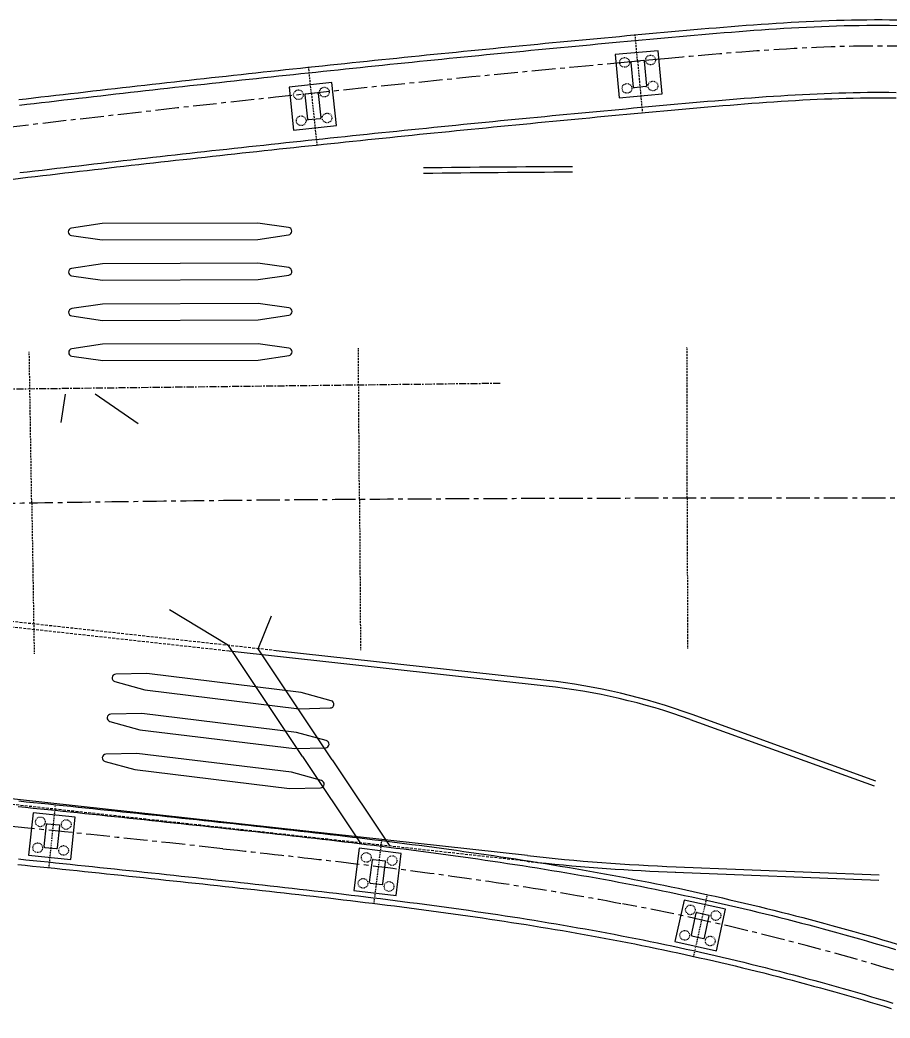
# Model space of a CAD drawing. Header units: millimetres. Extents: x 0 to 987207, y 0 to 5060561.
# Drawn here: x 495253.4 to 495370.2, y 2529151.8 to 2529285.7 of the extents above; entities that cross this region are included whole.
import ezdxf

# ---------------------------------------------------------------- set-up
doc = ezdxf.new("R2010")
doc.units = ezdxf.units.MM
doc.header["$LTSCALE"] = 0.1
doc.linetypes.add('CENTER', pattern=[50.8, 31.75, -6.35, 6.35, -6.35])
doc.linetypes.add('DASHED', pattern=[19.05, 12.7, -6.35])
for name, color, linetype in [('1', 1, 'CONTINUOUS'), ('TLJ', 180, 'CONTINUOUS'), ('YLJ', 210, 'CONTINUOUS'), ('zhix', 1, 'CENTER'), ('收费岛', 2, 'CONTINUOUS'), ('收费站边线', 180, 'CONTINUOUS'), ('构造物', 5, 'CONTINUOUS'), ('桥梁', 94, 'CONTINUOUS')]:
    doc.layers.add(name, color=color, linetype=linetype)

msp = doc.modelspace()

# ---------------------------------------------------------------- linework, layer by layer
at = {"layer": '1', "color": 4, "linetype": 'Continuous'}
for p, q in [((495335.4668, 2529280.0172), (495335.7686, 2529276.731)), ((495337.1505, 2529280.2723), (495335.5572, 2529280.1259)), ((495337.2592, 2529280.1818), (495337.5611, 2529276.8957)), ((495337.4706, 2529276.7869), (495335.8773, 2529276.6406)), ((495291.6828, 2529275.6797), (495292.0298, 2529272.398)), ((495293.3629, 2529275.9579), (495291.7718, 2529275.7896)), ((495293.4728, 2529275.8689), (495293.8198, 2529272.5872)), ((495293.7309, 2529272.4773), (495292.1398, 2529272.309)), ((495256.6839, 2529174.7832), (495256.9935, 2529177.7672)), ((495257.1033, 2529177.8563), (495258.6948, 2529177.6912)), ((495258.4743, 2529174.5974), (495258.7839, 2529177.5814)), ((495256.7731, 2529174.6734), (495258.3645, 2529174.5083)), ((495300.3789, 2529169.999), (495300.746, 2529172.9765)), ((495300.8575, 2529173.0635), (495302.4455, 2529172.8677)), ((495302.1653, 2529169.7788), (495302.5325, 2529172.7562)), ((495300.4659, 2529169.8876), (495302.0538, 2529169.6917)), ((495343.5713, 2529162.931), (495344.2223, 2529165.8596)), ((495344.3416, 2529165.9355), (495345.9035, 2529165.5883)), ((495345.3284, 2529162.5404), (495345.9794, 2529165.4689)), ((495343.6472, 2529162.8117), (495345.2091, 2529162.4645))]:
    msp.add_line(p, q, dxfattribs=at)
for points in [[(495339.667, 2529275.8338), (495339.1365, 2529281.6095), (495333.3608, 2529281.079), (495333.8913, 2529275.3033), (495339.667, 2529275.8338)], [(495295.9402, 2529271.5544), (495295.3303, 2529277.3223), (495289.5625, 2529276.7125), (495290.1723, 2529270.9446), (495295.9402, 2529271.5544)], [(495255.1932, 2529179.3112), (495254.605, 2529173.6416), (495260.2746, 2529173.0534), (495260.8628, 2529178.723), (495255.1932, 2529179.3112)], [(495298.9759, 2529174.555), (495298.2783, 2529168.8978), (495303.9354, 2529168.2003), (495304.633, 2529173.8574), (495298.9759, 2529174.555)], [(495342.6117, 2529167.6005), (495341.3748, 2529162.0364), (495346.939, 2529160.7994), (495348.1759, 2529166.3636), (495342.6117, 2529167.6005)]]:
    msp.add_lwpolyline(points, dxfattribs=at)
at = {"layer": '1', "color": 1, "linetype": 'DASHED', "ltscale": 0.01}
for centre in [(495334.6112, 2529280.039), (495338.0965, 2529280.3591), (495294.3076, 2529276.0578), (495334.9313, 2529276.5537), (495338.4166, 2529276.8738), (495290.827, 2529275.6898), (495291.195, 2529272.2092), (495294.6756, 2529272.5772), (495256.1738, 2529178.1036), (495259.6552, 2529177.7424), (495255.8127, 2529174.6222), (495259.294, 2529174.2611), (495299.933, 2529173.3286), (495303.4067, 2529172.9003), (495299.5046, 2529169.855), (495302.9783, 2529169.4266), (495343.4468, 2529166.288), (495346.8634, 2529165.5285), (495342.6873, 2529162.8714), (495346.1039, 2529162.1119)]:
    msp.add_circle(centre, 0.65, dxfattribs=at)
at = {"layer": '1', "color": 4, "linetype": 'Continuous'}
for centre, start, end in [((495335.5664, 2529280.0263), 95.247606, 185.247606), ((495337.1597, 2529280.1727), 5.247606, 95.247606), ((495335.8682, 2529276.7402), 185.247606, 275.247606), ((495337.4615, 2529276.8865), 275.247606, 5.247606), ((495291.7823, 2529275.6902), 96.035423, 186.035423), ((495293.3734, 2529275.8584), 6.035423, 96.035423), ((495293.7204, 2529272.5767), 276.035423, 6.035423), ((495292.1292, 2529272.4085), 186.035423, 276.035423), ((495257.093, 2529177.7569), 84.076692, 174.076692), ((495258.6844, 2529177.5917), 354.076692, 84.076692), ((495256.7834, 2529174.7729), 174.076692, 264.076692), ((495258.3748, 2529174.6078), 264.076692, 354.076692), ((495300.8453, 2529172.9643), 82.970373, 172.970373), ((495302.4332, 2529172.7684), 352.970373, 82.970373), ((495300.4781, 2529169.9868), 172.970373, 262.970373), ((495302.0661, 2529169.791), 262.970373, 352.970373), ((495344.3199, 2529165.8379), 77.466925, 167.466925), ((495345.8818, 2529165.4906), 347.466925, 77.466925), ((495343.6689, 2529162.9093), 167.466925, 257.466925), ((495345.2308, 2529162.5621), 257.466925, 347.466925)]:
    msp.add_arc(centre, 0.1, start, end, dxfattribs=at)
at = {"layer": 'TLJ', "flags": 128}
for points in [[(495371.2145, 2529285.7147), (495370.1919, 2529285.7273), (495369.17, 2529285.7335), (495368.1487, 2529285.7333), (495367.1282, 2529285.7271), (495366.1085, 2529285.7149), (495365.0895, 2529285.6971), (495364.0714, 2529285.6739), (495363.0541, 2529285.6454), (495362.0377, 2529285.6119), (495361.0221, 2529285.5737), (495360.0075, 2529285.5308), (495358.9938, 2529285.4836), (495357.981, 2529285.4322), (495356.9691, 2529285.3769), (495355.9581, 2529285.3178), (495354.9481, 2529285.2552), (495353.939, 2529285.1894), (495352.9308, 2529285.1204), (495351.9235, 2529285.0486), (495350.9172, 2529284.974), (495349.9117, 2529284.8971), (495348.9072, 2529284.8178), (495347.9035, 2529284.7365), (495346.9007, 2529284.6534), (495345.8987, 2529284.5687), (495344.8976, 2529284.4825), (495343.8973, 2529284.3951), (495342.8978, 2529284.3067), (495341.8991, 2529284.2175), (495340.9011, 2529284.1277), (495339.9039, 2529284.0375), (495338.9069, 2529283.947), (495337.91, 2529283.8562), (495336.913, 2529283.7651), (495335.9161, 2529283.6736), (495334.9192, 2529283.5819), (495333.9224, 2529283.4898), (495332.9256, 2529283.3974), (495331.9288, 2529283.3048), (495330.932, 2529283.2118), (495329.9353, 2529283.1184), (495328.9386, 2529283.0248), (495327.9419, 2529282.9309), (495326.9452, 2529282.8366), (495325.9486, 2529282.7421), (495324.952, 2529282.6472), (495323.9555, 2529282.552), (495322.9589, 2529282.4566), (495321.9624, 2529282.3608), (495320.966, 2529282.2646), (495319.9695, 2529282.1682), (495318.9731, 2529282.0715), (495317.9767, 2529281.9744), (495316.9804, 2529281.8771), (495315.9841, 2529281.7794), (495314.9878, 2529281.6814), (495313.9915, 2529281.5831), (495312.9953, 2529281.4845), (495311.9991, 2529281.3856), (495311.0029, 2529281.2864), (495310.0068, 2529281.1868), (495309.0107, 2529281.087), (495308.0146, 2529280.9868), (495307.0186, 2529280.8864), (495306.0226, 2529280.7856), (495305.0266, 2529280.6845), (495304.0307, 2529280.5831), (495303.0348, 2529280.4814), (495302.0389, 2529280.3793), (495301.043, 2529280.277), (495300.0472, 2529280.1743), (495299.0514, 2529280.0714), (495298.0557, 2529279.9681), (495297.06, 2529279.8645), (495296.0643, 2529279.7606), (495295.0686, 2529279.6564), (495294.073, 2529279.5519), (495293.0774, 2529279.4471), (495292.0818, 2529279.3419), (495291.0863, 2529279.2365), (495290.0908, 2529279.1307), (495289.0954, 2529279.0247), (495288.0999, 2529278.9183), (495287.1046, 2529278.8116), (495286.1092, 2529278.7046), (495285.1139, 2529278.5973), (495284.1186, 2529278.4896), (495283.1233, 2529278.3817), (495282.1281, 2529278.2734), (495281.1329, 2529278.1649), (495280.1377, 2529278.056), (495279.1426, 2529277.9468), (495278.1475, 2529277.8373), (495277.1525, 2529277.7275), (495276.1575, 2529277.6174), (495275.1625, 2529277.507), (495274.1675, 2529277.3962), (495273.1726, 2529277.2852), (495272.1777, 2529277.1738), (495271.1829, 2529277.0622), (495270.1881, 2529276.9502), (495269.1933, 2529276.8379), (495268.1986, 2529276.7253), (495267.2039, 2529276.6124), (495266.2092, 2529276.4992), (495265.2146, 2529276.3856), (495264.22, 2529276.2718), (495263.2254, 2529276.1576), (495262.2309, 2529276.0431), (495261.2364, 2529275.9284), (495260.2419, 2529275.8133), (495259.2475, 2529275.6979), (495258.2531, 2529275.5822), (495257.2588, 2529275.4661), (495256.2644, 2529275.3498), (495255.2702, 2529275.2332), (495254.2759, 2529275.1162), (495253.2817, 2529274.9989)], [(495371.0503, 2529275.216), (495370.0957, 2529275.2278), (495369.1397, 2529275.2335), (495368.1822, 2529275.2334), (495367.2233, 2529275.2275), (495366.263, 2529275.2161), (495365.3014, 2529275.1993), (495364.3384, 2529275.1773), (495363.3742, 2529275.1503), (495362.4086, 2529275.1185), (495361.4418, 2529275.082), (495360.4738, 2529275.0411), (495359.5045, 2529274.996), (495358.5339, 2529274.9468), (495357.5622, 2529274.8936), (495356.5892, 2529274.8368), (495355.615, 2529274.7764), (495354.6396, 2529274.7128), (495353.663, 2529274.646), (495352.6851, 2529274.5762), (495351.706, 2529274.5037), (495350.7257, 2529274.4287), (495349.7441, 2529274.3512), (495348.7613, 2529274.2716), (495347.7771, 2529274.1901), (495346.7917, 2529274.1067), (495345.805, 2529274.0218), (495344.817, 2529273.9355), (495343.8277, 2529273.848), (495342.837, 2529273.7595), (495341.8449, 2529273.6702), (495340.8516, 2529273.5804), (495339.8578, 2529273.4902), (495338.8641, 2529273.3997), (495337.8705, 2529273.3088), (495336.8768, 2529273.2177), (495335.8832, 2529273.1262), (495334.8896, 2529273.0345), (495333.8961, 2529272.9424), (495332.9025, 2529272.85), (495331.9091, 2529272.7573), (495330.9156, 2529272.6643), (495329.9221, 2529272.571), (495328.9287, 2529272.4774), (495327.9354, 2529272.3834), (495326.942, 2529272.2892), (495325.9487, 2529272.1946), (495324.9554, 2529272.0998), (495323.9621, 2529272.0046), (495322.9689, 2529271.9091), (495321.9757, 2529271.8133), (495320.9825, 2529271.7172), (495319.9894, 2529271.6208), (495318.9963, 2529271.524), (495318.0032, 2529271.427), (495317.0101, 2529271.3297), (495316.0171, 2529271.232), (495315.0241, 2529271.134), (495314.0311, 2529271.0357), (495313.0382, 2529270.9372), (495312.0453, 2529270.8383), (495311.0525, 2529270.739), (495310.0596, 2529270.6395), (495309.0668, 2529270.5397), (495308.074, 2529270.4395), (495307.0813, 2529270.3391), (495306.0886, 2529270.2383), (495305.0959, 2529270.1373), (495304.1033, 2529270.0359), (495303.1106, 2529269.9342), (495302.118, 2529269.8322), (495301.1255, 2529269.7299), (495300.133, 2529269.6272), (495299.1405, 2529269.5243), (495298.148, 2529269.4211), (495297.1556, 2529269.3175), (495296.1632, 2529269.2136), (495295.1709, 2529269.1095), (495294.1785, 2529269.005), (495293.1862, 2529268.9002), (495292.194, 2529268.7951), (495291.2017, 2529268.6897), (495290.2095, 2529268.5839), (495289.2174, 2529268.4779), (495288.2253, 2529268.3716), (495287.2332, 2529268.2649), (495286.2411, 2529268.1579), (495285.2491, 2529268.0507), (495284.2571, 2529267.9431), (495283.2651, 2529267.8352), (495282.2732, 2529267.727), (495281.2813, 2529267.6185), (495280.2894, 2529267.5096), (495279.2976, 2529267.4005), (495278.3058, 2529267.2911), (495277.3141, 2529267.1813), (495276.3223, 2529267.0712), (495275.3306, 2529266.9609), (495274.339, 2529266.8502), (495273.3474, 2529266.7392), (495272.3558, 2529266.6279), (495271.3642, 2529266.5163), (495270.3727, 2529266.4043), (495269.3812, 2529266.2921), (495268.3898, 2529266.1796), (495267.3984, 2529266.0667), (495266.407, 2529265.9535), (495265.4157, 2529265.8401), (495264.4244, 2529265.7263), (495263.4331, 2529265.6122), (495262.4419, 2529265.4978), (495261.4507, 2529265.3831), (495260.4595, 2529265.2681), (495259.4684, 2529265.1527), (495258.4773, 2529265.0371), (495257.4862, 2529264.9211), (495256.4952, 2529264.8049), (495255.5042, 2529264.6883), (495254.5133, 2529264.5714), (495253.5224, 2529264.4542), (495252.5315, 2529264.3367)], [(495253.2865, 2529180.9141), (495254.282, 2529180.8117), (495255.2774, 2529180.7091), (495256.2728, 2529180.6064), (495257.2682, 2529180.5034), (495258.2636, 2529180.4002), (495259.2589, 2529180.2968), (495260.2542, 2529180.1932), (495261.2495, 2529180.0894), (495262.2448, 2529179.9854), (495263.2401, 2529179.8813), (495264.2353, 2529179.7769), (495265.2305, 2529179.6723), (495266.2257, 2529179.5675), (495267.2209, 2529179.4626), (495268.2161, 2529179.3574), (495269.2112, 2529179.252), (495270.2063, 2529179.1464), (495271.2014, 2529179.0407), (495272.1965, 2529178.9347), (495273.1916, 2529178.8285), (495274.1866, 2529178.7221), (495275.1816, 2529178.6156), (495276.1766, 2529178.5088), (495277.1715, 2529178.4018), (495278.1665, 2529178.2947), (495279.1614, 2529178.1873), (495280.1563, 2529178.0797), (495281.1512, 2529177.972), (495282.1462, 2529177.864), (495283.1413, 2529177.7557), (495284.1365, 2529177.6472), (495285.1318, 2529177.5382), (495286.1273, 2529177.4289), (495287.1229, 2529177.3191), (495288.1186, 2529177.2088), (495289.1145, 2529177.0979), (495290.1104, 2529176.9864), (495291.1064, 2529176.8743), (495292.1025, 2529176.7615), (495293.0987, 2529176.6479), (495294.0949, 2529176.5336), (495295.0912, 2529176.4184), (495296.0876, 2529176.3023), (495297.0841, 2529176.1853), (495298.0806, 2529176.0673), (495299.0771, 2529175.9483), (495300.0737, 2529175.8282), (495301.0704, 2529175.7069), (495302.067, 2529175.5845), (495303.0637, 2529175.4609), (495304.0603, 2529175.336), (495305.057, 2529175.2098), (495306.0537, 2529175.0822), (495307.0503, 2529174.9532), (495308.0469, 2529174.8228), (495309.0435, 2529174.6908), (495310.0401, 2529174.5573), (495311.0366, 2529174.4222), (495312.0331, 2529174.2855), (495313.0295, 2529174.147), (495314.0258, 2529174.0068), (495315.022, 2529173.8648), (495316.0181, 2529173.721), (495317.0142, 2529173.5753), (495318.0101, 2529173.4276), (495319.0059, 2529173.278), (495320.0015, 2529173.1263), (495320.997, 2529172.9726), (495321.9923, 2529172.8168), (495322.9875, 2529172.6587), (495323.9825, 2529172.4985), (495324.9772, 2529172.336), (495325.9718, 2529172.1711), (495326.9661, 2529172.0039), (495327.9602, 2529171.8343), (495328.9541, 2529171.6623), (495329.9476, 2529171.4877), (495330.9409, 2529171.3106), (495331.9339, 2529171.1309), (495332.9266, 2529170.9486), (495333.919, 2529170.7636), (495334.911, 2529170.5758), (495335.9026, 2529170.3853), (495336.8936, 2529170.192), (495337.8841, 2529169.996), (495338.8741, 2529169.7972), (495339.8635, 2529169.5957), (495340.8523, 2529169.3914), (495341.8406, 2529169.1844), (495342.8283, 2529168.9746), (495343.8154, 2529168.7621), (495344.8019, 2529168.5468), (495345.7878, 2529168.3288), (495346.7731, 2529168.1081), (495347.7578, 2529167.8846), (495348.7419, 2529167.6584), (495349.7253, 2529167.4295), (495350.7081, 2529167.1978), (495351.6902, 2529166.9635), (495352.6717, 2529166.7263), (495353.6525, 2529166.4865), (495354.6327, 2529166.2439), (495355.6122, 2529165.9986), (495356.5909, 2529165.7506), (495357.569, 2529165.4999), (495358.5464, 2529165.2464), (495359.5231, 2529164.9903), (495360.4991, 2529164.7314), (495361.4744, 2529164.4698), (495362.4489, 2529164.2055), (495363.4227, 2529163.9385), (495364.3957, 2529163.6688), (495365.368, 2529163.3964), (495366.3395, 2529163.1213), (495367.3103, 2529162.8435), (495368.2802, 2529162.5631), (495369.2494, 2529162.2799), (495370.2178, 2529161.994), (495371.1855, 2529161.7054)], [(495253.156, 2529172.3827), (495254.1498, 2529172.2803), (495255.1435, 2529172.1778), (495256.1372, 2529172.075), (495257.1309, 2529171.9721), (495258.1245, 2529171.8689), (495259.1182, 2529171.7656), (495260.1118, 2529171.662), (495261.1054, 2529171.5582), (495262.099, 2529171.4543), (495263.0925, 2529171.3501), (495264.0861, 2529171.2458), (495265.0796, 2529171.1412), (495266.0731, 2529171.0365), (495267.0665, 2529170.9316), (495268.06, 2529170.8264), (495269.0534, 2529170.7211), (495270.0468, 2529170.6155), (495271.0402, 2529170.5098), (495272.0336, 2529170.4038), (495273.0269, 2529170.2977), (495274.0203, 2529170.1914), (495275.0136, 2529170.0848), (495276.0069, 2529169.9781), (495277.0001, 2529169.8712), (495277.9934, 2529169.764), (495278.9866, 2529169.6567), (495279.9798, 2529169.5492), (495280.9729, 2529169.4415), (495281.9657, 2529169.3335), (495282.9582, 2529169.2253), (495283.9505, 2529169.1168), (495284.9425, 2529169.008), (495285.9343, 2529168.8987), (495286.9257, 2529168.789), (495287.9168, 2529168.6788), (495288.9077, 2529168.568), (495289.8982, 2529168.4567), (495290.8884, 2529168.3447), (495291.8783, 2529168.2321), (495292.8679, 2529168.1187), (495293.8572, 2529168.0045), (495294.8461, 2529167.8895), (495295.8347, 2529167.7737), (495296.8229, 2529167.6569), (495297.8108, 2529167.5392), (495298.7983, 2529167.4205), (495299.7855, 2529167.3007), (495300.7723, 2529167.1798), (495301.7587, 2529167.0577), (495302.7447, 2529166.9345), (495303.7303, 2529166.81), (495304.7155, 2529166.6843), (495305.7003, 2529166.5572), (495306.6847, 2529166.4287), (495307.6687, 2529166.2988), (495308.6522, 2529166.1675), (495309.6353, 2529166.0346), (495310.6179, 2529165.9002), (495311.6001, 2529165.7641), (495312.5817, 2529165.6264), (495313.563, 2529165.4871), (495314.5437, 2529165.3459), (495315.5239, 2529165.203), (495316.5036, 2529165.0583), (495317.4828, 2529164.9116), (495318.4615, 2529164.7631), (495319.4396, 2529164.6126), (495320.4172, 2529164.46), (495321.3942, 2529164.3054), (495322.3706, 2529164.1487), (495323.3465, 2529163.9899), (495324.3217, 2529163.8289), (495325.2964, 2529163.6656), (495326.2704, 2529163.5001), (495327.2437, 2529163.3322), (495328.2165, 2529163.162), (495329.1885, 2529162.9893), (495330.1599, 2529162.8142), (495331.1305, 2529162.6366), (495332.1005, 2529162.4564), (495333.0697, 2529162.2737), (495334.0383, 2529162.0883), (495335.0063, 2529161.9002), (495335.9738, 2529161.7095), (495336.9407, 2529161.516), (495337.9071, 2529161.3199), (495338.873, 2529161.1211), (495339.8383, 2529160.9196), (495340.803, 2529160.7154), (495341.7672, 2529160.5086), (495342.7308, 2529160.299), (495343.6938, 2529160.0868), (495344.6562, 2529159.8719), (495345.618, 2529159.6544), (495346.5792, 2529159.4342), (495347.5398, 2529159.2113), (495348.4998, 2529158.9857), (495349.4591, 2529158.7575), (495350.4178, 2529158.5266), (495351.3759, 2529158.293), (495352.3333, 2529158.0568), (495353.29, 2529157.8179), (495354.2461, 2529157.5764), (495355.2015, 2529157.3322), (495356.1562, 2529157.0854), (495357.1103, 2529156.8359), (495358.0636, 2529156.5838), (495359.0162, 2529156.329), (495359.9681, 2529156.0716), (495360.9193, 2529155.8115), (495361.8698, 2529155.5488), (495362.8195, 2529155.2834), (495363.7685, 2529155.0154), (495364.7168, 2529154.7448), (495365.6643, 2529154.4715), (495366.611, 2529154.1957), (495367.557, 2529153.9171), (495368.5022, 2529153.636), (495369.4466, 2529153.3522), (495370.3902, 2529153.0658)]]:
    msp.add_lwpolyline(points, dxfattribs=at)
at = {"layer": 'YLJ', "color": 210, "flags": 128}
for points in [[(495371.2028, 2529284.9648), (495370.1851, 2529284.9774), (495369.1678, 2529284.9835), (495368.1511, 2529284.9833), (495367.135, 2529284.9771), (495366.1195, 2529284.965), (495365.1046, 2529284.9473), (495364.0905, 2529284.9241), (495363.077, 2529284.8958), (495362.0642, 2529284.8624), (495361.0521, 2529284.8243), (495360.0408, 2529284.7815), (495359.0303, 2529284.7345), (495358.0205, 2529284.6832), (495357.0115, 2529284.6281), (495356.0032, 2529284.5692), (495354.9957, 2529284.5068), (495353.989, 2529284.441), (495352.9831, 2529284.3722), (495351.9779, 2529284.3005), (495350.9735, 2529284.2262), (495349.9699, 2529284.1493), (495348.9669, 2529284.0702), (495347.9647, 2529283.989), (495346.9633, 2529283.906), (495345.9625, 2529283.8214), (495344.9624, 2529283.7353), (495343.963, 2529283.648), (495342.9642, 2529283.5597), (495341.9661, 2529283.4705), (495340.9685, 2529283.3808), (495339.9716, 2529283.2906), (495338.9748, 2529283.2001), (495337.9781, 2529283.1093), (495336.9814, 2529283.0182), (495335.9847, 2529282.9268), (495334.9881, 2529282.835), (495333.9915, 2529282.743), (495332.9949, 2529282.6507), (495331.9983, 2529282.558), (495331.0018, 2529282.465), (495330.0053, 2529282.3717), (495329.0088, 2529282.2781), (495328.0124, 2529282.1842), (495327.016, 2529282.09), (495326.0196, 2529281.9955), (495325.0232, 2529281.9006), (495324.0269, 2529281.8055), (495323.0306, 2529281.71), (495322.0343, 2529281.6142), (495321.0381, 2529281.5181), (495320.0419, 2529281.4217), (495319.0457, 2529281.325), (495318.0496, 2529281.228), (495317.0535, 2529281.1306), (495316.0574, 2529281.033), (495315.0613, 2529280.935), (495314.0653, 2529280.8368), (495313.0693, 2529280.7382), (495312.0733, 2529280.6393), (495311.0774, 2529280.5401), (495310.0815, 2529280.4406), (495309.0856, 2529280.3407), (495308.0898, 2529280.2406), (495307.094, 2529280.1402), (495306.0982, 2529280.0394), (495305.1025, 2529279.9383), (495304.1068, 2529279.837), (495303.1111, 2529279.7353), (495302.1154, 2529279.6333), (495301.1198, 2529279.5309), (495300.1242, 2529279.4283), (495299.1287, 2529279.3254), (495298.1332, 2529279.2221), (495297.1377, 2529279.1186), (495296.1422, 2529279.0147), (495295.1468, 2529278.9105), (495294.1514, 2529278.806), (495293.1561, 2529278.7012), (495292.1607, 2529278.5961), (495291.1654, 2529278.4907), (495290.1702, 2529278.3849), (495289.175, 2529278.2789), (495288.1798, 2529278.1725), (495287.1846, 2529278.0659), (495286.1895, 2529277.9589), (495285.1944, 2529277.8516), (495284.1993, 2529277.744), (495283.2043, 2529277.6361), (495282.2093, 2529277.5279), (495281.2144, 2529277.4193), (495280.2194, 2529277.3105), (495279.2245, 2529277.2013), (495278.2297, 2529277.0918), (495277.2349, 2529276.9821), (495276.2401, 2529276.872), (495275.2453, 2529276.7616), (495274.2506, 2529276.6509), (495273.2559, 2529276.5398), (495272.2613, 2529276.4285), (495271.2667, 2529276.3169), (495270.2721, 2529276.2049), (495269.2775, 2529276.0926), (495268.283, 2529275.9801), (495267.2886, 2529275.8672), (495266.2941, 2529275.754), (495265.2997, 2529275.6405), (495264.3054, 2529275.5266), (495263.311, 2529275.4125), (495262.3167, 2529275.2981), (495261.3225, 2529275.1833), (495260.3283, 2529275.0683), (495259.3341, 2529274.9529), (495258.3399, 2529274.8372), (495257.3458, 2529274.7212), (495256.3517, 2529274.6049), (495255.3577, 2529274.4883), (495254.3637, 2529274.3714), (495253.3697, 2529274.2541)], [(495371.062, 2529275.9659), (495370.1026, 2529275.9777), (495369.1418, 2529275.9835), (495368.1798, 2529275.9834), (495367.2165, 2529275.9775), (495366.252, 2529275.966), (495365.2862, 2529275.9491), (495364.3193, 2529275.927), (495363.3513, 2529275.8999), (495362.3821, 2529275.868), (495361.4118, 2529275.8314), (495360.4405, 2529275.7904), (495359.468, 2529275.7451), (495358.4944, 2529275.6957), (495357.5198, 2529275.6424), (495356.5441, 2529275.5854), (495355.5674, 2529275.5249), (495354.5896, 2529275.4611), (495353.6107, 2529275.3941), (495352.6307, 2529275.3242), (495351.6497, 2529275.2516), (495350.6675, 2529275.1764), (495349.6843, 2529275.0988), (495348.7, 2529275.0191), (495347.7145, 2529274.9375), (495346.728, 2529274.854), (495345.7402, 2529274.769), (495344.7513, 2529274.6826), (495343.7613, 2529274.595), (495342.77, 2529274.5065), (495341.7775, 2529274.4172), (495340.7839, 2529274.3273), (495339.7899, 2529274.2371), (495338.796, 2529274.1465), (495337.8021, 2529274.0557), (495336.8082, 2529273.9645), (495335.8144, 2529273.8731), (495334.8205, 2529273.7813), (495333.8268, 2529273.6892), (495332.833, 2529273.5968), (495331.8393, 2529273.5041), (495330.8456, 2529273.411), (495329.8519, 2529273.3177), (495328.8582, 2529273.224), (495327.8646, 2529273.1301), (495326.871, 2529273.0358), (495325.8775, 2529272.9412), (495324.884, 2529272.8464), (495323.8905, 2529272.7512), (495322.897, 2529272.6556), (495321.9036, 2529272.5598), (495320.9102, 2529272.4637), (495319.9168, 2529272.3673), (495318.9234, 2529272.2705), (495317.9301, 2529272.1734), (495316.9368, 2529272.0761), (495315.9436, 2529271.9784), (495314.9504, 2529271.8804), (495313.9572, 2529271.7821), (495312.964, 2529271.6835), (495311.9709, 2529271.5845), (495310.9778, 2529271.4853), (495309.9847, 2529271.3858), (495308.9917, 2529271.2859), (495307.9986, 2529271.1857), (495307.0057, 2529271.0853), (495306.0127, 2529270.9845), (495305.0198, 2529270.8834), (495304.0269, 2529270.782), (495303.0341, 2529270.6803), (495302.0413, 2529270.5782), (495301.0485, 2529270.4759), (495300.0557, 2529270.3732), (495299.063, 2529270.2703), (495298.0703, 2529270.167), (495297.0777, 2529270.0634), (495296.085, 2529269.9596), (495295.0924, 2529269.8554), (495294.0999, 2529269.7508), (495293.1073, 2529269.646), (495292.1149, 2529269.5409), (495291.1224, 2529269.4355), (495290.13, 2529269.3297), (495289.1376, 2529269.2236), (495288.1452, 2529269.1173), (495287.1529, 2529269.0106), (495286.1606, 2529268.9036), (495285.1683, 2529268.7963), (495284.1761, 2529268.6887), (495283.1839, 2529268.5808), (495282.1917, 2529268.4725), (495281.1996, 2529268.364), (495280.2075, 2529268.2552), (495279.2155, 2529268.146), (495278.2234, 2529268.0365), (495277.2314, 2529267.9267), (495276.2395, 2529267.8167), (495275.2476, 2529267.7062), (495274.2557, 2529267.5955), (495273.2638, 2529267.4845), (495272.272, 2529267.3732), (495271.2802, 2529267.2615), (495270.2885, 2529267.1496), (495269.2968, 2529267.0373), (495268.3051, 2529266.9248), (495267.3134, 2529266.8119), (495266.3218, 2529266.6987), (495265.3303, 2529266.5852), (495264.3387, 2529266.4714), (495263.3472, 2529266.3573), (495262.3558, 2529266.2428), (495261.3643, 2529266.1281), (495260.3729, 2529266.013), (495259.3816, 2529265.8977), (495258.3903, 2529265.782), (495257.399, 2529265.666), (495256.4077, 2529265.5498), (495255.4165, 2529265.4332), (495254.4253, 2529265.3162), (495253.4342, 2529265.199)], [(495253.2099, 2529180.168), (495254.2052, 2529180.0657), (495255.2004, 2529179.9631), (495256.1957, 2529179.8603), (495257.1909, 2529179.7574), (495258.1862, 2529179.6542), (495259.1814, 2529179.5508), (495260.1765, 2529179.4472), (495261.1717, 2529179.3435), (495262.1668, 2529179.2395), (495263.1619, 2529179.1354), (495264.157, 2529179.031), (495265.1521, 2529178.9264), (495266.1471, 2529178.8217), (495267.1422, 2529178.7167), (495268.1372, 2529178.6115), (495269.1322, 2529178.5062), (495270.1271, 2529178.4006), (495271.1221, 2529178.2949), (495272.117, 2529178.1889), (495273.1119, 2529178.0828), (495274.1068, 2529177.9764), (495275.1016, 2529177.8699), (495276.0965, 2529177.7631), (495277.0913, 2529177.6561), (495278.0861, 2529177.549), (495279.0809, 2529177.4416), (495280.0756, 2529177.3341), (495281.0704, 2529177.2264), (495282.0651, 2529177.1184), (495283.06, 2529177.0102), (495284.055, 2529176.9016), (495285.0501, 2529176.7927), (495286.0453, 2529176.6834), (495287.0405, 2529176.5736), (495288.0359, 2529176.4634), (495289.0313, 2529176.3525), (495290.0267, 2529176.2411), (495291.0222, 2529176.129), (495292.0178, 2529176.0163), (495293.0134, 2529175.9028), (495294.0091, 2529175.7885), (495295.0048, 2529175.6734), (495296.0005, 2529175.5574), (495296.9963, 2529175.4404), (495297.992, 2529175.3225), (495298.9878, 2529175.2036), (495299.9836, 2529175.0836), (495300.9794, 2529174.9625), (495301.9751, 2529174.8402), (495302.9709, 2529174.7166), (495303.9666, 2529174.5919), (495304.9623, 2529174.4658), (495305.9579, 2529174.3383), (495306.9535, 2529174.2095), (495307.9491, 2529174.0792), (495308.9445, 2529173.9474), (495309.9399, 2529173.814), (495310.9353, 2529173.6791), (495311.9305, 2529173.5425), (495312.9256, 2529173.4042), (495313.9206, 2529173.2642), (495314.9155, 2529173.1224), (495315.9103, 2529172.9788), (495316.9049, 2529172.8333), (495317.8994, 2529172.6859), (495318.8937, 2529172.5364), (495319.8878, 2529172.385), (495320.8818, 2529172.2315), (495321.8755, 2529172.0759), (495322.869, 2529171.9181), (495323.8624, 2529171.7581), (495324.8555, 2529171.5959), (495325.8483, 2529171.4314), (495326.8409, 2529171.2645), (495327.8332, 2529171.0952), (495328.8252, 2529170.9234), (495329.8169, 2529170.7492), (495330.8083, 2529170.5725), (495331.7994, 2529170.3931), (495332.7901, 2529170.2111), (495333.7805, 2529170.0265), (495334.7705, 2529169.8391), (495335.76, 2529169.649), (495336.749, 2529169.4561), (495337.7375, 2529169.2605), (495338.7254, 2529169.0621), (495339.7128, 2529168.861), (495340.6996, 2529168.6571), (495341.6858, 2529168.4505), (495342.6715, 2529168.2412), (495343.6565, 2529168.0291), (495344.641, 2529167.8143), (495345.6249, 2529167.5968), (495346.6082, 2529167.3765), (495347.5908, 2529167.1535), (495348.5728, 2529166.9277), (495349.5542, 2529166.6993), (495350.535, 2529166.4681), (495351.5151, 2529166.2342), (495352.4946, 2529165.9976), (495353.4734, 2529165.7582), (495354.4515, 2529165.5161), (495355.429, 2529165.2713), (495356.4057, 2529165.0238), (495357.3818, 2529164.7736), (495358.3572, 2529164.5207), (495359.3319, 2529164.2651), (495360.3058, 2529164.0067), (495361.2791, 2529163.7457), (495362.2516, 2529163.482), (495363.2233, 2529163.2155), (495364.1944, 2529162.9464), (495365.1646, 2529162.6745), (495366.1342, 2529162.4), (495367.1029, 2529162.1228), (495368.0709, 2529161.8429), (495369.0381, 2529161.5603), (495370.0045, 2529161.275), (495370.9701, 2529160.987)], [(495253.2328, 2529173.1288), (495254.2267, 2529173.0264), (495255.2206, 2529172.9238), (495256.2144, 2529172.821), (495257.2083, 2529172.7181), (495258.2021, 2529172.6149), (495259.1959, 2529172.5115), (495260.1896, 2529172.408), (495261.1834, 2529172.3042), (495262.1771, 2529172.2002), (495263.1708, 2529172.096), (495264.1645, 2529171.9917), (495265.1581, 2529171.8871), (495266.1518, 2529171.7824), (495267.1454, 2529171.6774), (495268.139, 2529171.5722), (495269.1326, 2529171.4669), (495270.1262, 2529171.3613), (495271.1197, 2529171.2556), (495272.1132, 2529171.1496), (495273.1067, 2529171.0434), (495274.1002, 2529170.9371), (495275.0936, 2529170.8305), (495276.0871, 2529170.7238), (495277.0805, 2529170.6168), (495278.0739, 2529170.5097), (495279.0672, 2529170.4024), (495280.0606, 2529170.2948), (495281.0538, 2529170.1871), (495282.0468, 2529170.0791), (495283.0396, 2529169.9709), (495284.0322, 2529169.8624), (495285.0245, 2529169.7535), (495286.0166, 2529169.6442), (495287.0084, 2529169.5344), (495287.9999, 2529169.4242), (495288.9912, 2529169.3134), (495289.9822, 2529169.202), (495290.973, 2529169.0899), (495291.9634, 2529168.9772), (495292.9536, 2529168.8638), (495293.9435, 2529168.7495), (495294.9331, 2529168.6345), (495295.9223, 2529168.5186), (495296.9113, 2529168.4017), (495297.9, 2529168.2839), (495298.8883, 2529168.165), (495299.8763, 2529168.0452), (495300.8639, 2529167.9242), (495301.8512, 2529167.802), (495302.8382, 2529167.6787), (495303.8248, 2529167.5541), (495304.811, 2529167.4282), (495305.7968, 2529167.301), (495306.7823, 2529167.1723), (495307.7674, 2529167.0423), (495308.752, 2529166.9108), (495309.7363, 2529166.7778), (495310.7202, 2529166.6432), (495311.7036, 2529166.507), (495312.6866, 2529166.3691), (495313.6691, 2529166.2295), (495314.6512, 2529166.0882), (495315.6328, 2529165.9451), (495316.614, 2529165.8001), (495317.5946, 2529165.6533), (495318.5748, 2529165.5045), (495319.5545, 2529165.3537), (495320.5336, 2529165.2009), (495321.5122, 2529165.0461), (495322.4903, 2529164.8891), (495323.4678, 2529164.73), (495324.4448, 2529164.5687), (495325.4212, 2529164.4052), (495326.3969, 2529164.2393), (495327.3721, 2529164.0711), (495328.3467, 2529163.9006), (495329.3206, 2529163.7276), (495330.2939, 2529163.5521), (495331.2665, 2529163.3742), (495332.2385, 2529163.1936), (495333.2097, 2529163.0105), (495334.1803, 2529162.8247), (495335.1503, 2529162.6363), (495336.1199, 2529162.4451), (495337.0889, 2529162.2513), (495338.0573, 2529162.0547), (495339.0252, 2529161.8555), (495339.9926, 2529161.6536), (495340.9593, 2529161.449), (495341.9256, 2529161.2417), (495342.8912, 2529161.0317), (495343.8562, 2529160.819), (495344.8207, 2529160.6037), (495345.7845, 2529160.3857), (495346.7478, 2529160.165), (495347.7104, 2529159.9416), (495348.6724, 2529159.7156), (495349.6337, 2529159.4869), (495350.5945, 2529159.2555), (495351.5545, 2529159.0214), (495352.514, 2529158.7847), (495353.4727, 2529158.5454), (495354.4308, 2529158.3033), (495355.3882, 2529158.0586), (495356.345, 2529157.8113), (495357.301, 2529157.5612), (495358.2564, 2529157.3086), (495359.211, 2529157.0533), (495360.1649, 2529156.7953), (495361.1181, 2529156.5347), (495362.0706, 2529156.2714), (495363.0224, 2529156.0055), (495363.9734, 2529155.7369), (495364.9236, 2529155.4657), (495365.8731, 2529155.1919), (495366.8218, 2529154.9154), (495367.7698, 2529154.6363), (495368.717, 2529154.3546), (495369.6634, 2529154.0702), (495370.609, 2529153.7832)]]:
    msp.add_lwpolyline(points, dxfattribs=at)
at = {"layer": 'zhix', "flags": 128}
for points in [[(495393.1884, 2529279.8843), (495392.2096, 2529280.0892), (495391.2287, 2529280.2835), (495390.2457, 2529280.4673), (495389.2608, 2529280.6407), (495388.2743, 2529280.804), (495387.2861, 2529280.9573), (495386.2965, 2529281.1008), (495385.3055, 2529281.2348), (495384.3133, 2529281.3593), (495383.3199, 2529281.4747), (495382.3256, 2529281.581), (495381.3304, 2529281.6785), (495380.3343, 2529281.7674), (495379.3376, 2529281.8479), (495378.3402, 2529281.9201), (495377.3423, 2529281.9843), (495376.3439, 2529282.0407), (495375.345, 2529282.0894), (495374.3459, 2529282.1307), (495373.3465, 2529282.1648), (495372.3469, 2529282.1918), (495371.3471, 2529282.212), (495370.3472, 2529282.2257), (495369.3472, 2529282.2328), (495368.3472, 2529282.2338), (495367.3472, 2529282.2288), (495366.3473, 2529282.218), (495365.3474, 2529282.2015), (495364.3476, 2529282.1797), (495363.348, 2529282.1527), (495362.3485, 2529282.1206), (495361.3492, 2529282.0839), (495360.35, 2529282.0425), (495359.3511, 2529281.9967), (495358.3523, 2529281.9468), (495357.3538, 2529281.893), (495356.3555, 2529281.8353), (495355.3573, 2529281.7741), (495354.3594, 2529281.7096), (495353.3617, 2529281.6419), (495352.3642, 2529281.5713), (495351.3669, 2529281.498), (495350.3698, 2529281.4221), (495349.3729, 2529281.3439), (495348.3761, 2529281.2635), (495347.3795, 2529281.1812), (495346.383, 2529281.0973), (495345.3867, 2529281.0118), (495344.3904, 2529280.925), (495343.3943, 2529280.8371), (495342.3983, 2529280.7482), (495341.4023, 2529280.6587), (495340.4928, 2529280.5765)], [(495132.8691, 2529216.4241), (495133.8672, 2529216.4862), (495134.8653, 2529216.5478), (495135.8634, 2529216.6089), (495136.8616, 2529216.6695), (495137.8598, 2529216.7296), (495138.858, 2529216.7892), (495139.8563, 2529216.8484), (495140.8545, 2529216.907), (495141.8528, 2529216.9652), (495142.8512, 2529217.0229), (495143.8495, 2529217.0801), (495144.8479, 2529217.1368), (495145.8463, 2529217.1931), (495146.8448, 2529217.2489), (495147.8433, 2529217.3042), (495148.8418, 2529217.359), (495149.8403, 2529217.4134), (495150.8388, 2529217.4673), (495151.8374, 2529217.5208), (495152.836, 2529217.5738), (495153.8346, 2529217.6263), (495154.8332, 2529217.6784), (495155.8319, 2529217.73), (495156.8306, 2529217.7812), (495157.8293, 2529217.8319), (495158.8281, 2529217.8821), (495159.8268, 2529217.9319), (495160.8256, 2529217.9813), (495161.8244, 2529218.0302), (495162.8232, 2529218.0787), (495163.8221, 2529218.1268), (495164.8209, 2529218.1744), (495165.8198, 2529218.2216), (495166.8187, 2529218.2683), (495167.8177, 2529218.3146), (495168.8166, 2529218.3605), (495169.8156, 2529218.4059), (495170.8146, 2529218.451), (495171.8136, 2529218.4956), (495172.8126, 2529218.5397), (495173.8116, 2529218.5835), (495174.8107, 2529218.6268), (495175.8098, 2529218.6698), (495176.8089, 2529218.7123), (495177.808, 2529218.7544), (495178.8071, 2529218.7961), (495179.8062, 2529218.8374), (495180.8054, 2529218.8782), (495181.8046, 2529218.9187), (495182.8038, 2529218.9588), (495183.803, 2529218.9985), (495184.8022, 2529219.0377), (495185.8015, 2529219.0766), (495186.8007, 2529219.1151), (495187.8, 2529219.1532), (495188.7993, 2529219.1909), (495189.7986, 2529219.2282), (495190.7979, 2529219.2651), (495191.7973, 2529219.3017), (495192.7966, 2529219.3379), (495193.796, 2529219.3736), (495194.7953, 2529219.4091), (495195.7947, 2529219.4441), (495196.7941, 2529219.4787), (495197.7935, 2529219.513), (495198.793, 2529219.547), (495199.7924, 2529219.5805), (495200.7918, 2529219.6137), (495201.7913, 2529219.6465), (495202.7908, 2529219.679), (495203.7903, 2529219.7111), (495204.7898, 2529219.7428), (495205.7893, 2529219.7742), (495206.7888, 2529219.8052), (495207.7883, 2529219.8359), (495208.7878, 2529219.8662), (495209.7874, 2529219.8962), (495210.787, 2529219.9258), (495211.7865, 2529219.9551), (495212.7861, 2529219.9841), (495213.7857, 2529220.0127), (495214.7853, 2529220.041), (495215.7849, 2529220.0689), (495216.7845, 2529220.0965), (495217.7842, 2529220.1238), (495218.7838, 2529220.1507), (495219.7834, 2529220.1773), (495220.7831, 2529220.2036), (495221.7828, 2529220.2296), (495222.7824, 2529220.2552), (495223.7821, 2529220.2805), (495224.7818, 2529220.3055), (495225.7815, 2529220.3302), (495226.7812, 2529220.3546), (495227.7809, 2529220.3787), (495228.7806, 2529220.4024), (495229.7803, 2529220.4259), (495230.7801, 2529220.449), (495231.7798, 2529220.4718), (495232.7796, 2529220.4944), (495233.7793, 2529220.5166), (495234.7791, 2529220.5385), (495235.7788, 2529220.5602), (495236.7786, 2529220.5815), (495237.7784, 2529220.6026), (495238.7782, 2529220.6233), (495239.778, 2529220.6438), (495240.7778, 2529220.664), (495241.7776, 2529220.6839), (495242.7774, 2529220.7035), (495243.7772, 2529220.7229), (495244.777, 2529220.7419), (495245.7768, 2529220.7607), (495246.7767, 2529220.7792), (495247.7765, 2529220.7975), (495248.7763, 2529220.8155), (495249.7762, 2529220.8332), (495250.776, 2529220.8506), (495251.7759, 2529220.8678), (495252.7757, 2529220.8847), (495253.7756, 2529220.9013), (495254.7755, 2529220.9177), (495255.7753, 2529220.9339), (495256.7752, 2529220.9498), (495257.7751, 2529220.9654), (495258.775, 2529220.9808), (495259.7748, 2529220.9959), (495260.7747, 2529221.0108), (495261.7746, 2529221.0254), (495262.7745, 2529221.0398), (495263.7744, 2529221.054), (495264.7743, 2529221.0679), (495265.7742, 2529221.0816), (495266.7741, 2529221.0951), (495267.7741, 2529221.1083), (495268.774, 2529221.1213), (495269.7739, 2529221.1341), (495270.7738, 2529221.1466), (495271.7737, 2529221.1589), (495272.7737, 2529221.171), (495273.7736, 2529221.1829), (495274.7735, 2529221.1945), (495275.7735, 2529221.206), (495276.7734, 2529221.2172), (495277.7733, 2529221.2282), (495278.7733, 2529221.239), (495279.7732, 2529221.2496), (495280.7732, 2529221.26), (495281.7731, 2529221.2702), (495282.7731, 2529221.2802), (495283.773, 2529221.29), (495284.773, 2529221.2996), (495285.7729, 2529221.3089), (495286.7729, 2529221.3181), (495287.7728, 2529221.3271), (495288.7728, 2529221.336), (495289.7728, 2529221.3446), (495290.7727, 2529221.353), (495291.7727, 2529221.3613), (495292.7727, 2529221.3693), (495293.7726, 2529221.3772), (495294.7726, 2529221.385), (495295.7726, 2529221.3925), (495296.7725, 2529221.3999), (495297.7725, 2529221.4071), (495298.7725, 2529221.4141), (495299.7725, 2529221.4209), (495300.7725, 2529221.4276), (495301.7724, 2529221.4342), (495302.7724, 2529221.4405), (495303.7724, 2529221.4467), (495304.7724, 2529221.4528), (495305.7724, 2529221.4587), (495306.7723, 2529221.4644), (495307.7723, 2529221.47), (495308.7723, 2529221.4754), (495309.7723, 2529221.4807), (495310.7723, 2529221.4858), (495311.7723, 2529221.4908), (495312.7723, 2529221.4957), (495313.7722, 2529221.5004), (495314.7722, 2529221.505), (495315.7722, 2529221.5094), (495316.7722, 2529221.5137), (495317.7722, 2529221.5179), (495318.7722, 2529221.5219), (495319.7722, 2529221.5259), (495320.7722, 2529221.5296), (495321.7722, 2529221.5333), (495322.7722, 2529221.5369), (495323.7722, 2529221.5403), (495324.7722, 2529221.5436), (495325.7722, 2529221.5468), (495326.7722, 2529221.5499), (495327.7721, 2529221.5528), (495328.7721, 2529221.5557), (495329.7721, 2529221.5584), (495330.7721, 2529221.5611), (495331.7721, 2529221.5636), (495332.7721, 2529221.566), (495333.7721, 2529221.5684), (495334.7721, 2529221.5706), (495335.7721, 2529221.5727), (495336.7721, 2529221.5748), (495337.7721, 2529221.5767), (495338.7721, 2529221.5786), (495339.7721, 2529221.5804), (495340.7721, 2529221.5821), (495341.7721, 2529221.5837), (495342.7721, 2529221.5852), (495343.7721, 2529221.5866), (495344.7721, 2529221.588), (495345.7721, 2529221.5893), (495346.7721, 2529221.5905), (495347.7721, 2529221.5917), (495348.7721, 2529221.5927), (495349.7721, 2529221.5937), (495350.7721, 2529221.5947), (495351.7721, 2529221.5956), (495352.7721, 2529221.5964), (495353.7721, 2529221.5971), (495354.7721, 2529221.5978), (495355.7721, 2529221.5985), (495356.7721, 2529221.599), (495357.7721, 2529221.5996), (495358.7721, 2529221.6001), (495359.7721, 2529221.6005), (495360.7721, 2529221.6009), (495361.7721, 2529221.6012), (495362.7721, 2529221.6015), (495363.7721, 2529221.6018), (495364.7721, 2529221.602), (495365.7721, 2529221.6022), (495366.7721, 2529221.6024), (495367.7721, 2529221.6025), (495368.7721, 2529221.6026), (495369.7721, 2529221.6027), (495370.7721, 2529221.6027), (495371.7721, 2529221.6027), (495372.7721, 2529221.6027), (495373.7721, 2529221.6027), (495374.7721, 2529221.6026), (495375.7721, 2529221.6026), (495376.7721, 2529221.6025), (495377.7721, 2529221.6024), (495378.7721, 2529221.6023), (495379.7721, 2529221.6022), (495380.7721, 2529221.6021), (495381.7721, 2529221.602), (495382.7721, 2529221.6019)], [(495280.6588, 2529174.5049), (495281.653, 2529174.397), (495282.6471, 2529174.2889), (495283.6412, 2529174.1805), (495284.6353, 2529174.0717), (495285.6293, 2529173.9626), (495286.6233, 2529173.853), (495287.6172, 2529173.7429), (495288.6111, 2529173.6324), (495289.6049, 2529173.5212), (495290.5986, 2529173.4094), (495291.5923, 2529173.2969), (495292.5859, 2529173.1838), (495293.5793, 2529173.0698), (495294.5727, 2529172.9551), (495295.566, 2529172.8394), (495296.5592, 2529172.7229), (495297.5523, 2529172.6054), (495298.5453, 2529172.487), (495299.5381, 2529172.3674), (495300.5308, 2529172.2468), (495301.5233, 2529172.125), (495302.5157, 2529172.0021), (495303.508, 2529171.8779), (495304.5001, 2529171.7524), (495305.492, 2529171.6256), (495306.4838, 2529171.4974), (495307.4753, 2529171.3678), (495308.4667, 2529171.2367), (495309.4579, 2529171.1041), (495310.4488, 2529170.97), (495311.4396, 2529170.8342), (495312.4301, 2529170.6968), (495313.4204, 2529170.5576), (495314.4104, 2529170.4167), (495315.4002, 2529170.274), (495316.3897, 2529170.1295), (495317.3789, 2529169.9831), (495318.3678, 2529169.8347), (495319.3564, 2529169.6843), (495320.3448, 2529169.532), (495321.3328, 2529169.3775), (495322.3204, 2529169.2209), (495323.3077, 2529169.0622), (495324.2947, 2529168.9012), (495325.2813, 2529168.7379), (495326.2675, 2529168.5724), (495327.2533, 2529168.4045), (495328.2387, 2529168.2342), (495329.2237, 2529168.0615), (495330.2082, 2529167.8862), (495331.1923, 2529167.7085), (495332.1759, 2529167.5281), (495333.159, 2529167.3451), (495334.1416, 2529167.1595), (495334.3359, 2529167.1224)]]:
    msp.add_lwpolyline(points, dxfattribs=at)
at = {"layer": 'zhix', "ltscale": 0.3, "flags": 128}
msp.add_lwpolyline([(495317.9178, 2529236.9471), (495222.9245, 2529235.8167)], dxfattribs=at)
at = {"layer": 'zhix'}
for centre, radius, start, end in [((495629.0259, 2526093.6111), 3200, 95.1731915, 102.7622045), ((494741.8398, 2524203.6222), 5000, 83.8135757, 84.4668958), ((495266.8176, 2528813.5106), 360, 69.986965, 79.190123)]:
    msp.add_arc(centre, radius, start, end, dxfattribs=at)
at = {"layer": '收费岛', "color": 84, "linetype": 'Continuous', "flags": 128}
for points in [[(495285.3792, 2529256.2806), (495289.5041, 2529256.9001, 0.86403166), (495289.5007, 2529257.8896), (495285.3716, 2529258.4806), (495264.4807, 2529258.4086), (495260.3558, 2529257.7891, 0.86403166), (495260.3592, 2529256.7997), (495264.4882, 2529256.2086), (495285.3792, 2529256.2806)], [(495285.3978, 2529250.8807), (495289.5227, 2529251.5002, 0.86403166), (495289.5193, 2529252.4896), (495285.3902, 2529253.0807), (495264.4993, 2529253.0086), (495260.3744, 2529252.3891, 0.86403166), (495260.3778, 2529251.3997), (495264.5068, 2529250.8087), (495285.3978, 2529250.8807)], [(495285.4164, 2529245.4807), (495289.5413, 2529246.1002, 0.86403166), (495289.5379, 2529247.0896), (495285.4089, 2529247.6807), (495264.5179, 2529247.6087), (495260.393, 2529246.9892, 0.86403166), (495260.3964, 2529245.9998), (495264.5255, 2529245.4087), (495285.4164, 2529245.4807)], [(495285.4351, 2529240.0807), (495289.5599, 2529240.7002, 0.86403166), (495289.5565, 2529241.6897), (495285.4275, 2529242.2807), (495264.5365, 2529242.2087), (495260.4116, 2529241.5892, 0.86403166), (495260.415, 2529240.5998), (495264.5441, 2529240.0087), (495285.4351, 2529240.0807)]]:
    msp.add_lwpolyline(points, format="xyb", dxfattribs=at)
at = {"layer": '收费岛', "color": 84, "linetype": 'Continuous', "ltscale": 0.01, "flags": 128}
for points in [[(495290.9337, 2529193.2886), (495295.1037, 2529193.3869, 0.86403166), (495295.2241, 2529194.3689), (495291.2015, 2529195.4722), (495270.4659, 2529198.0158), (495266.2959, 2529197.9175, 0.86403166), (495266.1754, 2529196.9355), (495270.198, 2529195.8322), (495290.9337, 2529193.2886)], [(495290.2762, 2529187.9287), (495294.4462, 2529188.027, 0.86403166), (495294.5667, 2529189.0091), (495290.5441, 2529190.1124), (495269.8084, 2529192.656), (495265.6384, 2529192.5577, 0.86403166), (495265.5179, 2529191.5756), (495269.5405, 2529190.4724), (495290.2762, 2529187.9287)], [(495289.6187, 2529182.5689), (495293.7887, 2529182.6672, 0.86403166), (495293.9092, 2529183.6493), (495289.8866, 2529184.7526), (495269.1509, 2529187.2962), (495264.9809, 2529187.1979, 0.86403166), (495264.8605, 2529186.2158), (495268.883, 2529185.1125), (495289.6187, 2529182.5689)]]:
    msp.add_lwpolyline(points, format="xyb", dxfattribs=at)
at = {"layer": '收费站边线', "color": 180}
for p, q in [((495368.3551, 2529183.5686), (495343.6761, 2529192.5136)), ((495341.3774, 2529171.3402), (495368.7387, 2529170.2729))]:
    msp.add_line(p, q, dxfattribs=at)
at = {"layer": '收费站边线', "color": 210}
for p, q in [((495343.4334, 2529191.8414), (495368.1252, 2529182.9311)), ((495341.512, 2529172.0816), (495368.7677, 2529171.0128))]:
    msp.add_line(p, q, dxfattribs=at)
at = {"layer": '收费站边线', "color": 180, "linetype": 'DASHED', "ltscale": 0.3, "flags": 128}
for points in [[(495287.851, 2529201.077), (495244.6505, 2529205.836)], [(495321.4977, 2529172.8229), (495241.9787, 2529181.5827)]]:
    msp.add_lwpolyline(points, dxfattribs=at)
at = {"layer": '收费站边线', "color": 210, "linetype": 'DASHED', "ltscale": 0.3, "flags": 128}
msp.add_lwpolyline([(495281.5477, 2529201.0169), (495244.5684, 2529205.0905)], dxfattribs=at)
at = {"layer": '收费站边线', "color": 210, "flags": 128}
for points in [[(495324.0874, 2529196.3307), (495281.5477, 2529201.0169)], [(495321.5798, 2529173.5684), (495242.0607, 2529182.3282)]]:
    msp.add_lwpolyline(points, dxfattribs=at)
at = {"layer": '收费站边线', "color": 180, "flags": 128}
msp.add_lwpolyline([(495324.1695, 2529197.0761), (495287.851, 2529201.077)], dxfattribs=at)
at = {"layer": '收费站边线', "color": 180}
for centre, radius, start, end in [((495338.2747, 2526689.224), 2576.835, 90.2371987, 90.6817967), ((495314.6737, 2529112.4971), 85.1104, 70.07672, 83.594216), ((495352.4462, 2529453.7629), 282.6395, 264.00213, 267.776968)]:
    msp.add_arc(centre, radius, start, end, dxfattribs=at)
at = {"layer": '收费站边线', "color": 210}
for centre, radius, start, end in [((495348.2318, 2525852.5054), 3412.8628, 90.3460339, 90.6817967), ((495314.8745, 2529112.6997), 84.1368, 70.157537, 83.713609), ((495352.6183, 2529455.3247), 283.4608, 263.713609, 267.754522)]:
    msp.add_arc(centre, radius, start, end, dxfattribs=at)
at = {"layer": '收费站边线', "color": 180, "linetype": 'DASHED', "ltscale": 0.3}
msp.add_arc((495352.4462, 2529453.7629), 282.6395, 263.713609, 264.00213, dxfattribs=at)
at = {"layer": '构造物'}
for p, q in [((495258.9711, 2529231.6935), (495259.5388, 2529235.5024)), ((495263.5386, 2529235.55), (495269.3087, 2529231.5628)), ((495281.4214, 2529201.7853), (495273.5062, 2529206.5388)), ((495285.3974, 2529201.3473), (495287.1968, 2529205.7594)), ((495291.3841, 2529186.8546), (495281.4214, 2529201.7853)), ((495295.36, 2529186.4166), (495285.3974, 2529201.3473)), ((495291.3841, 2529186.8546), (495299.1006, 2529175.2901)), ((495295.36, 2529186.4166), (495303.0765, 2529174.8522))]:
    msp.add_line(p, q, dxfattribs=at)
at = {"layer": '桥梁', "linetype": 'DASHED', "ltscale": 0.2}
for p, q in [((495336.3539, 2529280.1991), (495336.0337, 2529283.6844)), ((495292.5673, 2529275.8738), (495292.1993, 2529279.3544)), ((495336.3539, 2529280.1991), (495336.9941, 2529273.2284)), ((495292.5673, 2529275.8738), (495293.3033, 2529268.9126)), ((495299.0169, 2529221.4158), (495298.8772, 2529241.6653)), ((495343.0165, 2529221.5856), (495342.9869, 2529241.8355)), ((495255.0198, 2529220.9217), (495254.6917, 2529241.169)), ((495343.0165, 2529221.5856), (495343.0462, 2529201.3356)), ((495255.0198, 2529220.9217), (495255.348, 2529200.6744)), ((495299.0169, 2529221.4158), (495299.1566, 2529201.1663))]:
    msp.add_line(p, q, dxfattribs=at)
at = {"layer": '桥梁', "linetype": 'DASHED', "ltscale": 0.1, "flags": 128}
for points in [[(495258.1725, 2529180.4096), (495257.8113, 2529176.9283), (495257.2953, 2529171.955)], [(495301.9758, 2529175.5958), (495301.5475, 2529172.1221), (495300.9355, 2529167.1597)], [(495345.6976, 2529168.3489), (495344.9381, 2529164.9323), (495343.8531, 2529160.0514)]]:
    msp.add_lwpolyline(points, dxfattribs=at)

doc.saveas('drawing.dxf')
